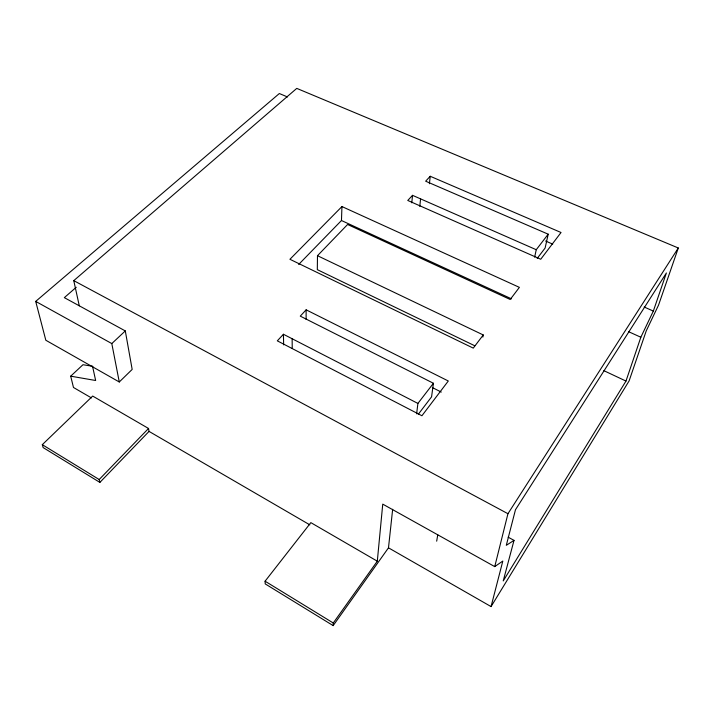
<?xml version="1.0" encoding="UTF-8"?>
<svg xmlns="http://www.w3.org/2000/svg" width="714" height="714" viewBox="0 0 714 714"><rect width="100%" height="100%" fill="white"/><g stroke="black" fill="none" stroke-linecap="round" stroke-linejoin="round"><path stroke-width="1.07" d="M306.11 319.426L306.136 309.822L448.303 380.999L421.92 415.753L277.309 340.846L283.431 334.259L417.904 403.428L416.628 413.817M317.489 255.701L483.253 334.964L473.266 348.12L289.929 259.289L341.944 206.56L519.39 287.367L510.198 299.478L347.593 224.491L317.489 255.701L317.311 269.651L474.765 345.772M298.675 264.466L341.471 220.519L341.944 206.56M377.304 561.195L310.84 522.63L265.081 581.205L265.224 583.909L333.161 625.616L333.268 623.001L377.304 561.195L382.749 504.129L494.74 566.613L502.826 561.034L491.054 606.588L388.487 547.825L392.655 509.278M411.799 202.83L412.522 195.333L536.241 249.721L548.2 234.192L425.651 181.204L430.23 176.269L561.034 232.505L540.73 259.253L407.765 200.455L412.522 195.333M419.796 206.364L420.573 198.876M429.409 183.748L430.23 176.269M306.136 309.822L300.273 316.132L433.425 383.266L431.568 396.859L418.243 414.316M436.682 541.176L437.753 534.822M482.878 337.07L483.253 334.964M534.643 257.174L536.241 249.721M548.2 234.192L545.112 248.035L537.214 258.388M494.74 566.613L507.949 513.714L678.3 247.99L296.765 88.384L73.774 280.638L79.29 305.806M514.018 540.373L503.236 580.928L625.982 381.071L640.842 337.24L653.337 311.072L666.394 272.962L515.472 509.742L506.297 545.326L514.018 540.373L508.145 537.169M678.3 247.99L658.549 305.101L646.232 330.903L629.123 380.865L491.054 606.588M333.161 625.616L388.487 547.825M417.904 403.428L433.425 383.266M99.88 482.405L149.039 431.399L148.53 428.471L92.686 396.065L42.304 444.67L43.161 447.589L99.88 482.405L99.184 479.531L42.304 444.67M99.184 479.531L148.53 428.471M287.492 96.97L279.344 93.525L35.7 301.397L45.821 340.248L119.274 381.981L132.17 369.424L125.298 330.921L64.331 297.64L76.255 287.278M119.274 381.981L111.803 343.577L125.298 330.921M91.463 397.93L73.471 387.47L70.704 376.171L82.967 364.72L92.749 366.3M70.704 376.171L95.649 380.5L92.552 366.344M545.603 241.029L552.716 244.126M644.162 307.011L653.337 311.072M628.659 331.715L640.842 337.24M341.471 220.519L511.483 298.836M603.821 370.646L625.982 381.071M432.318 387.55L441.27 392.075M73.774 280.638L507.949 513.714M35.7 301.397L111.803 343.577M149.039 431.399L309.849 524.861M265.081 581.205L333.268 623.001M283.431 334.259L283.645 344.898M292.133 338.739L292.24 348.298"/></g></svg>
